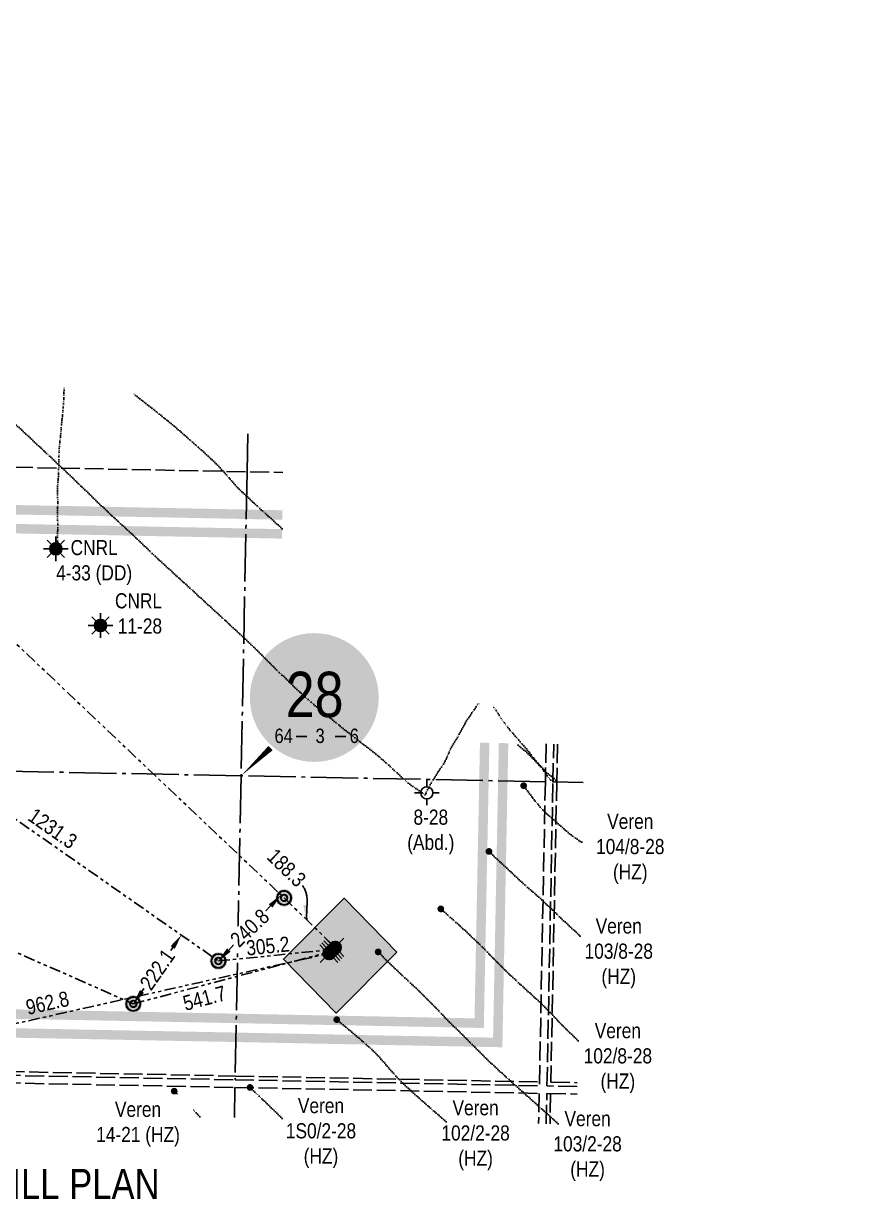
# Model space of a CAD drawing. Extents: x 398369 to 421873, y 6032457 to 6050071.
# Drawn here: x 400448 to 402625, y 6039953 to 6043043 of the extents above; entities that cross this region are included whole.
import ezdxf
from ezdxf.enums import TextEntityAlignment as Align

# ---------------------------------------------------------------- set-up
doc = ezdxf.new("R2018")
doc.units = 0
doc.header["$LTSCALE"] = 5
doc.header["$PDSIZE"] = 0.5
for name, pattern in [('foc-DOT', [1, 0.2, -0.8]), ('foc-DRILLPATH', [14.75, 6, -1.75, 1.75, -1.75, 1.75, -1.75]), ('foc-QUARTERLINE', [33, 25, -3, 2, -3]), ('foc-UNSURVEYED', [12.5, 10, -2.5])]:
    doc.linetypes.add(name, pattern=pattern)
doc.layers.get('Defpoints').update_dxf_attribs({"color": 9})
for name, color, linetype in [('10', 1, 'Continuous'), ('9', 3, 'Continuous'), ('ABADATA-DRILL', 8, 'foc-DOT'), ('ABADATA-DRILL-T', 8, 'Continuous'), ('AS-TARGET-GAS-H', 181, 'Continuous'), ('AS-TARGET-OIL-H', 131, 'Continuous'), ('AS-UNDERLAY-H', 141, 'Continuous'), ('DETAIL-HZ-Existing', 8, 'foc-DOT'), ('DETAIL-T', 7, 'Continuous'), ('L-BD', 7, 'Continuous'), ('L-MON', 1, 'Continuous'), ('L-SECLBL', 7, 'Continuous'), ('L-SECQ', 8, 'foc-QUARTERLINE'), ('L-USEC', 7, 'foc-UNSURVEYED'), ('P-PDRILLPATH', 12, 'foc-DRILLPATH'), ('P-PROPOSED', 10, 'Continuous'), ('P-PROPOSED-H', 21, 'Continuous'), ('PROPOSED-SCOPE', 240, 'Continuous')]:
    doc.layers.add(name, color=color, linetype=linetype)
doc.styles.add('20k', font='ARIALN.TTF', dxfattribs={"height": 40})
doc.styles.add('80CG', font='ARIALN.TTF', dxfattribs={"height": 10})
doc.styles.add('80L', font='ARIALN.TTF', dxfattribs={"height": 10})
doc.styles.add('SIMPLEX', font='ARIALN.TTF')
doc.styles.get("Standard").update_dxf_attribs({"font": 'ARIALN.TTF'})
doc.dimstyles.new('Compass 20 000', dxfattribs={"dimscale": 10, "dimtxt": 40, "dimasz": 8, "dimexe": 0.2, "dimexo": 0.0625, "dimgap": 0.5, "dimtad": 0, "dimtih": 1, "dimtoh": 1, "dimdec": 1, "dimzin": 0, "dimdsep": 46, "dimtxsty": '20k', "dimcen": 0.1, "dimse1": 1, "dimse2": 1, "dimclrd": 256, "dimclrt": 256, "dimaunit": 1, "dimadec": 4, "dimazin": 0, "dimtfac": 0.06, "dimtdec": 1, "dimtofl": 0, "dimtmove": 0, "dimatfit": 1, "dimfxl": 0.2, "dimtolj": 1, "dimtzin": 0, "dimlwd": -1, "dimarcsym": 0})
doc.dimstyles.new('Compass 5 000', dxfattribs={"dimscale": 5, "dimtxt": 9, "dimasz": 2, "dimexe": 0.2, "dimexo": 0.0625, "dimgap": 0.5, "dimtad": 0, "dimtih": 1, "dimtoh": 1, "dimzin": 0, "dimdsep": 46, "dimtxsty": '80CG', "dimcen": 0.1, "dimse1": 1, "dimse2": 1, "dimclrd": 256, "dimclrt": 256, "dimaunit": 1, "dimadec": 4, "dimazin": 0, "dimtfac": 0.06, "dimtofl": 0, "dimtmove": 0, "dimatfit": 1, "dimfxl": 0.2, "dimtolj": 1, "dimtzin": 0, "dimlwd": -1, "dimarcsym": 0})

# ---------------------------------------------------------------- blocks, each defined once
blk = doc.blocks.new('L-SECLBL')
at = {"layer": '9', "color": 7}
for p, q in [((-5.08, -27.83), (-12.29, -27.83)), ((20.7, -27.83), (13.5, -27.83))]:
    blk.add_line(p, q, dxfattribs=at)
at = {"layer": '10', "color": 2, "style": 'SIMPLEX'}
blk.add_attdef('SEC', text='', height=30, dxfattribs=at).set_placement((0, 0), align=Align.MIDDLE)
at = {"layer": '10', "color": 5, "style": '80L'}
blk.add_attdef('TWP', text='', height=9.5, dxfattribs=at).set_placement((-14.43, -27.37), align=Align.MIDDLE_RIGHT)
blk.add_attdef('RGE', text='', height=9.5, dxfattribs=at).set_placement((3.62, -27.37), align=Align.MIDDLE_CENTER)
blk.add_attdef('MER', text='', height=9.5, dxfattribs=at).set_placement((23.17, -27.37), align=Align.MIDDLE_LEFT)
blk = doc.blocks.new('GABD')
for p, q in [((0, 0.81), (0, 1.62)), ((-0.81, 0), (-1.62, 0)), ((1.62, 0), (0.81, 0)), ((0, -0.81), (0, -1.62))]:
    blk.add_line(p, q)
blk.add_circle((0, 0), 0.8)
blk = doc.blocks.new('BH_Existing')
at = {"layer": 'DETAIL-HZ-Existing'}
h = blk.add_hatch(color=256, dxfattribs=at)
h.dxf.hatch_style = 1
edge = h.paths.add_edge_path()
edge.add_arc((0, 0), 0.45, 0, 360)
blk = doc.blocks.new('GAS')
h = blk.add_hatch(color=255)
h.dxf.hatch_style = 1
edge = h.paths.add_edge_path()
edge.add_arc((0, 0), 0.9, 0, 360)
for p, q in [((0, 0.81), (0, 1.62)), ((-0.81, 0), (-1.62, 0)), ((-0.57, 0.57), (-1.14, 1.14)), ((0.57, 0.57), (1.14, 1.14)), ((1.62, 0), (0.81, 0)), ((-0.57, -0.57), (-1.14, -1.14)), ((0, -0.81), (0, -1.62)), ((1.14, -1.14), (0.57, -0.57))]:
    blk.add_line(p, q)
blk.add_circle((0, 0), 0.8)
blk = doc.blocks.new('*U80')
at = {"color": 1, "lineweight": 30, "flags": 104}
blk.add_attdef('ENTER_TEXT', text='', height=10, dxfattribs=at).set_placement((-0.35, 0), align=Align.MIDDLE_CENTER)
blk = doc.blocks.new('WC')
at = {"layer": 'L-MON'}
h = blk.add_hatch(color=255, dxfattribs=at)
h.dxf.hatch_style = 1
edge = h.paths.add_edge_path()
edge.add_arc((0, 0), 0.9, 0, 360)
at = {"layer": 'L-MON', "color": 240, "flags": 128}
for points in [[(-0.62, 0.5), (-1.23, 1.12)], [(0.52, 0.61), (1.13, 1.21)], [(-1.18, -1.18), (-0.56, -0.57)], [(1.16, -1.18), (0.56, -0.57)]]:
    blk.add_lwpolyline(points, dxfattribs=at)
at = {"layer": 'L-MON', "color": 240}
for radius in [0.8, 0.373]:
    blk.add_circle((0, 0), radius, dxfattribs=at)
blk = doc.blocks.new('plbh')
at = {"layer": 'L-MON'}
h = blk.add_hatch(color=255, dxfattribs=at)
h.dxf.hatch_style = 1
edge = h.paths.add_edge_path()
edge.add_arc((0, 0), 1.16, 0, 360)
h = blk.add_hatch(color=256, dxfattribs=at)
h.dxf.hatch_style = 1
h.paths.add_polyline_path([(-0.96, 0, 1), (0.96, 0, 1)])
h.paths.add_polyline_path([(0.91, 0, -1), (-0.91, 0, -1)], flags=16)
h.paths.add_polyline_path([(0.45, 0, -1), (-0.45, 0, -1)], flags=0)
h = blk.add_hatch(color=256, dxfattribs=at)
h.dxf.hatch_style = 1
h.paths.add_polyline_path([(-0.45, 0, 1), (0.45, 0, 1)])
h.paths.add_polyline_path([(0.4, 0, -1), (-0.4, 0, -1)], flags=16)
at = {"layer": 'L-MON', "color": 240}
for radius in [0.96, 0.91, 0.45, 0.4]:
    blk.add_circle((0, 0), radius, dxfattribs=at)
blk = doc.blocks.new('*D89')
at = {"layer": 'Defpoints', "color": 0, "transparency": 16777216}
for p in [(400866.1, 6040631.8), (400866.1, 6040631.8), (400738.9, 6040449.8)]:
    blk.add_point(p, dxfattribs=at)
at = {"layer": 'PROPOSED-SCOPE', "transparency": 16777216}
for p, q in [((400843.2, 6040599), (400835.5, 6040587.9)), ((400761.9, 6040482.6), (400769.6, 6040493.7))]:
    blk.add_line(p, q, dxfattribs=at)
for points in [[(400837.8, 6040602.8), (400848.7, 6040595.2), (400866.1, 6040631.8)], [(400756.4, 6040486.4), (400767.3, 6040478.8), (400738.9, 6040449.8)]]:
    blk.add_solid(points, dxfattribs=at)
at = {"layer": 'PROPOSED-SCOPE', "transparency": 16777216, "insert": (400802.5, 6040540.8), "char_height": 40, "attachment_point": 5, "rotation": 55.0639, "style": '20k', "bg_fill": 3, "box_fill_scale": 1.1, "bg_fill_color": 256, "bg_fill_true_color": 13158600, "bg_fill_transparency": 0}
blk.add_mtext('\\A1;222.1', dxfattribs=at)
blk = doc.blocks.new('*D90')
at = {"layer": 'Defpoints', "color": 0, "transparency": 16777216}
for p in [(401129.7, 6040737.9), (401129.7, 6040737.9), (400964.1, 6040563.3)]:
    blk.add_point(p, dxfattribs=at)
at = {"layer": 'PROPOSED-SCOPE', "transparency": 16777216}
for p, q in [((401102.2, 6040708.9), (401088.7, 6040694.7)), ((400991.6, 6040592.3), (401005.1, 6040606.5))]:
    blk.add_line(p, q, dxfattribs=at)
for points in [[(401097.4, 6040713.5), (401107, 6040704.3), (401129.7, 6040737.9)], [(400986.8, 6040596.9), (400996.4, 6040587.7), (400964.1, 6040563.3)]]:
    blk.add_solid(points, dxfattribs=at)
at = {"layer": 'PROPOSED-SCOPE', "transparency": 16777216, "insert": (401046.9, 6040650.6), "char_height": 40, "attachment_point": 5, "rotation": 43.2306, "style": '20k', "bg_fill": 3, "box_fill_scale": 1.1, "bg_fill_color": 256, "bg_fill_true_color": 13158600, "bg_fill_transparency": 0}
blk.add_mtext('\\A1;240.8', dxfattribs=at)

msp = doc.modelspace()

# ---------------------------------------------------------------- hatches: boundary and pattern name
at = {"layer": 'AS-TARGET-GAS-H'}
h = msp.add_hatch(color=256, dxfattribs=at)
h.dxf.hatch_style = 1
h.paths.add_polyline_path([(401132.786, 6041705.547), (400382.462, 6041720.26), (400356.335, 6040411.736), (401665.968, 6040386.056), (401680.756, 6041140.26), (401655.772, 6041140.75), (401641.473, 6040411.53), (400381.818, 6040436.23), (400406.948, 6041694.786), (401132.48, 6041680.559)])
at = {"layer": 'AS-TARGET-OIL-H'}
h = msp.add_hatch(color=256, dxfattribs=at)
h.dxf.hatch_style = 1
h.paths.add_polyline_path([(401133.396, 6041755.523), (400333.491, 6041771.208), (400305.368, 6040362.747), (401714.957, 6040335.107), (401730.725, 6041139.28), (401705.741, 6041139.77), (401690.462, 6040360.582), (400330.852, 6040387.242), (400357.977, 6041745.734), (401133.091, 6041730.535)])
at = {"layer": 'AS-UNDERLAY-H'}
h = msp.add_hatch(color=256, dxfattribs=at)
h.dxf.hatch_style = 1
edge = h.paths.add_edge_path()
edge.add_arc((401217.65, 6041260.224), 170.373, 0, 360)
at = {"layer": 'P-PROPOSED-H'}
h = msp.add_hatch(color=256, dxfattribs=at)
h.dxf.hatch_style = 1
h.paths.add_polyline_path([(401436.247, 6040586.396), (401275.849, 6040425.603), (401135.862, 6040568.482), (401296.261, 6040729.275)])

# ---------------------------------------------------------------- linework, layer by layer
at = {"layer": 'ABADATA-DRILL', "flags": 128}
for points in [[(401654.007, 6041243.528), (401654.007, 6041243.528), (401653.146, 6041243.474), (401652.597, 6041243.545), (401652.388, 6041243.629), (401652.011, 6041243.767), (401651.421, 6041243.778), (401650.846, 6041243.54), (401650.078, 6041243.095), (401649.704, 6041242.912), (401648.728, 6041242.611), (401648.517, 6041242.585), (401648.307, 6041242.579), (401648.118, 6041242.633), (401648.299, 6041242.699), (401648.591, 6041242.754), (401648.901, 6041242.758), (401649.139, 6041242.673), (401649.099, 6041242.144), (401648.951, 6041241.736), (401648.739, 6041241.151), (401648.455, 6041240.416), (401647.588, 6041238.583), (401646.966, 6041237.445), (401644.398, 6041233.494), (401640.82, 6041228.564), (401638.055, 6041224.747), (401636.645, 6041222.714), (401632.361, 6041216.437), (401628.086, 6041210.12), (401623.828, 6041203.672), (401619.681, 6041197.213), (401615.751, 6041190.639), (401612.038, 6041183.91), (401608.623, 6041177.556), (401605.197, 6041171.202), (401601.639, 6041164.691), (401598.284, 6041158.385), (401595.119, 6041152.566), (401591.557, 6041146.895), (401587.427, 6041140.805), (401583.413, 6041134.513), (401579.618, 6041127.696), (401576.099, 6041120.144), (401573.123, 6041112.731), (401570.231, 6041105.526), (401566.88, 6041098.4), (401563.41, 6041091.787), (401560.1, 6041085.701), (401556.229, 6041079.576), (401551.544, 6041072.787), (401546.81, 6041065.468), (401542.323, 6041058.035), (401537.932, 6041050.89), (401533.428, 6041044.117), (401528.886, 6041037.425), (401524.77, 6041030.544), (401521.366, 6041024.29), (401518.818, 6041019.329), (401516.473, 6041014.974), (401514.184, 6041011.018), (401512.533, 6041007.9), (401511.406, 6041005.532), (401510.665, 6041003.956), (401510.265, 6041002.934), (401510.372, 6041002.261), (401511.017, 6041002.029), (401511.822, 6041002.253), (401512.135, 6041002.437), (401512.49, 6041002.66), (401512.924, 6041002.881), (401512.934, 6041002.851), (401512.602, 6041002.778), (401512.252, 6041002.765), (401512.042, 6041002.759), (401511.952, 6041002.751), (401511.923, 6041002.821), (401511.916, 6041002.971), (401511.88, 6041003.152), (401511.814, 6041003.373), (401511.738, 6041003.575), (401511.59, 6041003.678), (401511.322, 6041003.773), (401510.716, 6041004.025), (401509.775, 6041004.484), (401508.577, 6041005.097), (401507.182, 6041005.875), (401505.64, 6041006.815), (401503.942, 6041007.919), (401502.055, 6041009.136), (401500.079, 6041010.385), (401497.956, 6041011.757), (401495.744, 6041013.211), (401493.533, 6041014.704), (401491.341, 6041016.148), (401489.208, 6041017.55), (401486.995, 6041018.964), (401484.663, 6041020.4), (401482.211, 6041021.878), (401479.692, 6041023.468), (401477.077, 6041025.24), (401474.326, 6041027.294), (401471.49, 6041029.57), (401468.518, 6041032.039), (401465.331, 6041034.732), (401461.966, 6041037.569), (401458.345, 6041040.65), (401454.48, 6041043.957), (401450.489, 6041047.506), (401446.265, 6041051.46), (401441.848, 6041055.697), (401437.214, 6041060.129), (401432.36, 6041064.575), (401427.112, 6041069.299), (401421.717, 6041074.186), (401416.038, 6041079.389), (401410.152, 6041084.765), (401403.989, 6041090.277), (401397.737, 6041095.791), (401391.591, 6041101.153), (401385.148, 6041106.67), (401378.633, 6041112.089), (401371.897, 6041117.473), (401364.912, 6041122.891), (401357.7, 6041128.464), (401350.448, 6041134.007), (401343.105, 6041139.532), (401335.723, 6041145.118), (401328.354, 6041150.814), (401320.955, 6041156.58), (401313.627, 6041162.346), (401306.28, 6041168.181), (401299.869, 6041173.248), (401283.565, 6041186.451), (401278.329, 6041190.814), (401271.115, 6041196.787), (401263.811, 6041202.772), (401256.477, 6041208.717), (401248.944, 6041214.786), (401241.619, 6041220.711), (401234.128, 6041226.839), (401226.688, 6041233.036), (401212.216, 6041245.273), (401204.888, 6041251.588), (401197.622, 6041257.962), (401190.595, 6041264.271), (401183.461, 6041270.792), (401169.366, 6041283.872), (401162.552, 6041290.397), (401141.99, 6041310.334), (401128.268, 6041323.626), (401121.339, 6041330.334), (401114.43, 6041337.111), (401100.675, 6041350.743), (401093.984, 6041357.366), (401087.304, 6041364.048), (401080.624, 6041370.711), (401073.862, 6041377.295), (401060.251, 6041390.625), (401053.54, 6041397.258), (401039.599, 6041410.604), (401032.683, 6041416.981), (401018.595, 6041429.98), (400997.921, 6041449.29), (400976.673, 6041468.971), (400962.575, 6041481.94), (400955.639, 6041488.338), (400934.306, 6041507.76), (400913.095, 6041527.241), (400891.797, 6041546.903), (400870.483, 6041566.285), (400856.332, 6041579.105), (400849.267, 6041585.535), (400842.352, 6041591.932), (400835.386, 6041598.35), (400828.242, 6041604.852), (400820.648, 6041611.822), (400813.575, 6041618.362), (400806.512, 6041624.882), (400792.466, 6041637.991), (400785.485, 6041644.629), (400778.575, 6041651.316), (400764.756, 6041664.73), (400743.833, 6041684.664), (400736.781, 6041691.214), (400722.614, 6041704.265), (400715.511, 6041710.786), (400708.417, 6041717.286), (400701.293, 6041723.747), (400680.063, 6041743.348), (400666.032, 6041756.636), (400659.05, 6041763.264), (400645.129, 6041776.57), (400638.209, 6041783.267), (400624.379, 6041796.652), (400617.429, 6041803.309), (400596.607, 6041823.312), (400575.877, 6041843.383), (400555.065, 6041863.306), (400533.99, 6041883.133), (400512.943, 6041902.86), (400491.887, 6041922.607), (400470.801, 6041942.385), (400463.81, 6041948.994), (400449.766, 6041962.182), (400435.519, 6041975.225), (400428.405, 6041981.705), (400414.279, 6041994.785), (400407.247, 6042001.355), (400400.153, 6042007.865), (400386.07, 6042021.084), (400379.663, 6042027.391), (400366.733, 6042040.748), (400346.749, 6042061.634), (400326.539, 6042082.235), (400319.783, 6042089.079), (400306.278, 6042102.757), (400285.701, 6042122.945), (400264.665, 6042142.702), (400243.258, 6042162.406), (400222.058, 6042181.986), (400200.889, 6042201.595), (400186.724, 6042214.716), (400179.681, 6042221.245), (400158.44, 6042240.766), (400137.291, 6042260.405), (400130.341, 6042267.063), (400116.541, 6042280.427), (400095.555, 6042300.223), (400074.366, 6042319.832), (400067.334, 6042326.422), (400060.333, 6042333.06), (400053.343, 6042339.719), (400032.217, 6042359.488), (400010.767, 6042379.053), (399996.497, 6042391.945), (399989.393, 6042398.416), (399975.41, 6042411.643), (399968.47, 6042418.321), (399947.556, 6042438.225), (399926.705, 6042458.238), (399912.886, 6042471.622), (399905.934, 6042478.24), (399898.862, 6042484.81), (399884.674, 6042497.791), (399863.476, 6042517.431), (399842.601, 6042537.285), (399821.578, 6042557.172), (399798.809, 6042578.343), (399784.736, 6042591.542), (399777.716, 6042598.251), (399770.737, 6042604.999), (399756.979, 6042618.462), (399746.835, 6042628.573), (399736.567, 6042638.927), (399715.817, 6042658.988), (399694.67, 6042678.717), (399687.648, 6042685.306), (399673.665, 6042698.553), (399652.488, 6042718.233), (399630.965, 6042737.659), (399609.652, 6042757.072), (399595.474, 6042770.033), (399588.29, 6042776.525), (399566.715, 6042795.852), (399552.434, 6042808.655), (399538.175, 6042821.578), (399531.111, 6042828.068), (399517.128, 6042841.265), (399510.177, 6042847.932), (399503.166, 6042854.551), (399496.154, 6042861.16), (399489.222, 6042867.758), (399482.231, 6042874.376), (399475.29, 6042880.994), (399461.431, 6042894.469), (399440.904, 6042914.686), (399420.226, 6042934.815), (399399.405, 6042954.858), (399378.756, 6042974.938), (399358.118, 6042995.107), (399344.247, 6043008.432), (399337.255, 6043015.05), (399321.523, 6043029.842), (399306.897, 6043043.462)], [(400534.16, 6041653.665), (400534.16, 6041653.665), (400534.17, 6041653.675), (400534.827, 6041653.492), (400535.45, 6041652.169), (400536.039, 6041650.597), (400537.608, 6041649.986), (400537.767, 6041649.953), (400537.918, 6041650.01), (400537.994, 6041650.308), (400537.987, 6041650.949), (400537.996, 6041651.919), (400538.091, 6041653.157), (400538.299, 6041654.583), (400538.539, 6041656.109), (400538.742, 6041657.735), (400538.898, 6041659.542), (400538.988, 6041661.581), (400539.042, 6041663.79), (400539.108, 6041666.089), (400539.096, 6041668.49), (400539.007, 6041671.072), (400538.862, 6041673.816), (400538.679, 6041676.7), (400538.527, 6041679.644), (400538.419, 6041682.726), (400538.423, 6041685.977), (400538.551, 6041689.395), (400538.662, 6041692.924), (400538.772, 6041696.452), (400538.934, 6041700.09), (400539.251, 6041707.475), (400539.387, 6041714.834), (400539.334, 6041721.706), (400539.197, 6041724.879), (400538.988, 6041727.924), (400538.76, 6041731.079), (400538.627, 6041734.442), (400538.627, 6041737.933), (400538.626, 6041741.404), (400538.573, 6041744.776), (400538.47, 6041748.158), (400538.369, 6041751.641), (400538.4, 6041755.201), (400538.522, 6041758.839), (400538.766, 6041762.565), (400539.071, 6041766.32), (400539.334, 6041769.965), (400539.454, 6041773.524), (400539.404, 6041777.045), (400539.295, 6041780.618), (400539.166, 6041784.172), (400538.966, 6041787.676), (400538.712, 6041791.002), (400538.478, 6041794.337), (400538.377, 6041797.8), (400538.397, 6041801.33), (400538.414, 6041803.68), (400538.423, 6041807.161), (400538.451, 6041810.561), (400538.499, 6041813.971), (400538.637, 6041817.399), (400538.846, 6041820.895), (400539.126, 6041824.4), (400539.467, 6041827.964), (400539.827, 6041831.508), (400540.166, 6041834.972), (400540.465, 6041838.427), (400540.712, 6041841.812), (400540.84, 6041845.2), (400540.877, 6041848.59), (400540.925, 6041851.98), (400541.094, 6041855.447), (400541.293, 6041858.954), (400541.503, 6041862.471), (400541.732, 6041865.907), (400541.959, 6041869.303), (400542.196, 6041872.669), (400542.373, 6041876.036), (400542.442, 6041879.495), (400542.446, 6041883.186), (400542.442, 6041887.017), (400542.402, 6041890.548), (400542.349, 6041893.92), (400542.335, 6041897.221), (400542.351, 6041900.551), (400542.467, 6041903.89), (400542.695, 6041907.276), (400542.921, 6041910.612), (400543.08, 6041914.069), (400543.22, 6041917.607), (400543.404, 6041921.304), (400543.681, 6041925.18), (400544.009, 6041929.104), (400544.358, 6041933.058), (400544.684, 6041936.872), (400545.058, 6041940.615), (400545.535, 6041944.457), (400546.062, 6041948.347), (400546.582, 6041952.377), (400547.034, 6041956.469), (400547.436, 6041960.582), (400547.755, 6041964.556), (400547.989, 6041968.313), (400548.252, 6041971.988), (400548.626, 6041975.681), (400549.029, 6041979.364), (400549.361, 6041982.948), (400549.628, 6041986.324), (400549.882, 6041989.559), (400550.227, 6041992.833), (400550.644, 6041996.165), (400551.083, 6041999.647), (400551.532, 6042003.109), (400551.952, 6042006.651), (400552.303, 6042010.175), (400552.59, 6042013.57), (400552.83, 6042017.076), (400553.048, 6042020.492), (400553.303, 6042023.778), (400553.579, 6042027.073), (400553.856, 6042030.458), (400554.084, 6042033.854), (400554.273, 6042037.351), (400554.462, 6042040.778), (400554.659, 6042044.155), (400554.866, 6042047.531), (400555.106, 6042051.067), (400555.309, 6042054.744), (400555.436, 6042058.592), (400555.511, 6042062.362), (400555.572, 6042065.931), (400555.648, 6042069.26), (400555.804, 6042072.568), (400556.042, 6042076.004), (400556.272, 6042079.52), (400556.482, 6042083.026), (400556.483, 6042083.046)], [(401132.798, 6041706.539), (401126.655, 6041712.167), (401112.528, 6041725.147), (401098.349, 6041738.038), (401084.058, 6041750.821), (401069.86, 6041763.802), (401055.786, 6041776.931), (401041.751, 6041790.019), (401027.696, 6041803.087), (401013.898, 6041816.571), (401000.987, 6041830.867), (400988.516, 6041845.705), (400975.796, 6041860.047), (400962.484, 6041873.811), (400948.748, 6041887.313), (400934.893, 6041900.428), (400920.629, 6041913.55), (400906.297, 6041926.314), (400891.863, 6041938.97), (400877.352, 6041951.757), (400862.878, 6041964.374), (400848.242, 6041976.943), (400833.532, 6041989.265), (400818.555, 6042001.231), (400803.448, 6042013.2), (400788.45, 6042025.126), (400773.28, 6042036.966), (400758.071, 6042048.867), (400743.203, 6042060.792), (400739.462, 6042063.884)], [(401654.007, 6041243.528), (401654.007, 6041243.528), (401653.146, 6041243.474), (401652.597, 6041243.545), (401652.388, 6041243.629), (401652.011, 6041243.767), (401651.421, 6041243.778), (401650.846, 6041243.54), (401650.078, 6041243.095), (401649.704, 6041242.912), (401648.728, 6041242.611), (401648.517, 6041242.585), (401648.307, 6041242.579), (401648.118, 6041242.633), (401648.299, 6041242.699), (401648.591, 6041242.754), (401648.901, 6041242.758), (401649.139, 6041242.673), (401649.099, 6041242.144), (401648.951, 6041241.736), (401648.739, 6041241.151), (401648.455, 6041240.416), (401647.588, 6041238.583), (401646.966, 6041237.445), (401644.398, 6041233.494), (401640.82, 6041228.564), (401638.055, 6041224.747), (401636.645, 6041222.714), (401632.361, 6041216.437), (401628.086, 6041210.12), (401623.828, 6041203.672), (401619.681, 6041197.213), (401615.751, 6041190.639), (401612.038, 6041183.91), (401608.623, 6041177.556), (401605.197, 6041171.202), (401601.639, 6041164.691), (401598.284, 6041158.385), (401595.119, 6041152.566), (401591.557, 6041146.895), (401587.427, 6041140.805), (401583.413, 6041134.513), (401579.618, 6041127.696), (401576.099, 6041120.144), (401573.123, 6041112.731), (401570.231, 6041105.526), (401566.88, 6041098.4), (401563.41, 6041091.787), (401560.1, 6041085.701), (401556.229, 6041079.576), (401551.544, 6041072.787), (401546.81, 6041065.468), (401542.323, 6041058.035), (401537.932, 6041050.89), (401533.428, 6041044.117), (401528.886, 6041037.425), (401524.77, 6041030.544), (401521.366, 6041024.29), (401518.818, 6041019.329), (401516.473, 6041014.974), (401514.184, 6041011.018), (401512.533, 6041007.9), (401511.406, 6041005.532), (401510.665, 6041003.956), (401510.265, 6041002.934), (401510.372, 6041002.261), (401511.017, 6041002.029), (401511.822, 6041002.253), (401512.135, 6041002.437), (401512.49, 6041002.66), (401512.924, 6041002.881), (401512.934, 6041002.851), (401512.602, 6041002.778), (401512.252, 6041002.765), (401512.042, 6041002.759), (401511.952, 6041002.751), (401511.923, 6041002.821), (401511.916, 6041002.971), (401511.88, 6041003.152), (401511.814, 6041003.373), (401511.758, 6041003.574), (401511.654, 6041003.887), (401511.578, 6041004.098), (401511.522, 6041004.309), (401511.568, 6041004.598), (401511.786, 6041005.024), (401512.114, 6041005.398), (401512.488, 6041005.591), (401512.841, 6041005.744), (401513.223, 6041005.876), (401513.597, 6041006.039), (401513.901, 6041006.243), (401514.115, 6041006.479), (401514.22, 6041006.727), (401514.275, 6041006.976), (401514.45, 6041007.212), (401514.714, 6041007.427), (401514.875, 6041007.494), (401515.026, 6041007.531), (401515.086, 6041007.53), (401515.256, 6041007.527)], [(401691.715, 6041233.662), (401691.715, 6041233.662), (401691.715, 6041233.662), (401691.913, 6041233.588), (401692.112, 6041233.514), (401692.142, 6041233.504), (401692.537, 6041233.236), (401693.107, 6041232.725), (401693.852, 6041231.97), (401694.614, 6041231.045), (401694.633, 6041231.015), (401695.462, 6041229.928), (401696.339, 6041228.761), (401697.206, 6041227.573), (401698.053, 6041226.387), (401698.911, 6041225.24), (401699.759, 6041224.123), (401700.605, 6041222.926), (401701.481, 6041221.678), (401702.773, 6041219.733), (401703.625, 6041218.326), (401704.527, 6041216.868), (401705.369, 6041215.451), (401706.181, 6041213.995), (401706.973, 6041212.549), (401707.745, 6041211.153), (401708.518, 6041209.778), (401709.262, 6041208.403), (401710.015, 6041207.048), (401710.81, 6041205.782), (401711.627, 6041204.606), (401712.425, 6041203.44), (401713.462, 6041201.759), (401714.229, 6041200.584), (401714.599, 6041200.097), (401715.82, 6041198.602), (401715.986, 6041198.409), (401717.377, 6041196.881), (401719.13, 6041194.997), (401721.337, 6041192.273), (401723.881, 6041188.922), (401723.969, 6041188.811), (401726.759, 6041185.205), (401729.45, 6041181.681), (401731.994, 6041178.281), (401734.43, 6041175.032), (401736.771, 6041172.006), (401739.354, 6041169.055), (401742.106, 6041166.11), (401744.769, 6041163.187), (401747.528, 6041160.052), (401750.395, 6041156.806), (401753.233, 6041153.649), (401755.933, 6041150.556), (401758.454, 6041147.566), (401760.79, 6041144.779), (401763.009, 6041142.175), (401765.396, 6041139.458), (401767.891, 6041136.628), (401770.249, 6041133.951), (401772.726, 6041131.222), (401775.172, 6041128.484), (401777.462, 6041125.888), (401779.629, 6041123.195), (401781.647, 6041120.525), (401783.588, 6041117.996), (401785.569, 6041115.477), (401787.642, 6041113.066), (401789.801, 6041110.463), (401791.993, 6041107.529), (401794.295, 6041104.554), (401796.707, 6041101.566), (401799.216, 6041098.446), (401801.802, 6041095.134), (401804.348, 6041091.854), (401806.836, 6041088.704), (401809.365, 6041085.574), (401812.011, 6041082.291), (401814.561, 6041079.201), (401816.938, 6041076.494), (401819.371, 6041073.555), (401821.864, 6041070.166), (401824.069, 6041066.822), (401825.894, 6041063.995), (401827.82, 6041061.227), (401830.146, 6041057.981), (401832.553, 6041054.723), (401833.011, 6041054.124), (401834.816, 6041051.808), (401836.924, 6041049.166), (401838.827, 6041046.758), (401840.477, 6041044.705), (401841.916, 6041043.107), (401843.132, 6041041.863), (401844.288, 6041040.62), (401845.375, 6041039.468), (401846.27, 6041038.69), (401847.02, 6041038.166), (401847.654, 6041037.873), (401848.055, 6041037.925), (401848.28, 6041038.151), (401848.514, 6041038.356), (401848.738, 6041038.572), (401848.973, 6041038.818), (401849.269, 6041039.102), (401849.646, 6041039.464), (401850.044, 6041039.867), (401850.4, 6041040.2), (401850.534, 6041040.387), (401850.577, 6041040.516), (401850.83, 6041040.691), (401851.204, 6041040.874), (401851.597, 6041041.036), (401851.969, 6041041.149), (401852.301, 6041041.233), (401852.571, 6041041.247), (401852.726, 6041040.974), (401852.848, 6041040.582), (401852.993, 6041040.339), (401853.22, 6041040.164), (401853.458, 6041040.07), (401853.667, 6041040.026), (401853.967, 6041040), (401854.297, 6041039.983), (401854.627, 6041039.987), (401854.948, 6041040.05), (401855.331, 6041040.203), (401855.784, 6041040.354), (401856.228, 6041040.525), (401856.661, 6041040.677), (401857.044, 6041040.829), (401857.085, 6041040.879), (401856.925, 6041041.402), (401855.763, 6041042.815), (401853.593, 6041044.908), (401850.701, 6041047.365), (401847.064, 6041050.077), (401842.976, 6041052.758), (401838.732, 6041055.672), (401834.823, 6041058.779), (401830.827, 6041062.578), (401826.228, 6041067.79), (401821.281, 6041073.568), (401815.485, 6041079.423), (401808.369, 6041086.304), (401800.035, 6041094.799), (401795.438, 6041099.6), (401790.556, 6041104.597), (401788.505, 6041106.638), (401785.531, 6041109.507), (401780.157, 6041114.433), (401774.502, 6041119.295), (401768.735, 6041124.069), (401762.957, 6041128.804), (401757.308, 6041133.495), (401751.807, 6041138.064), (401750.797, 6041138.887)], [(401925.54, 6040877.311), (401920.249, 6040880.219), (401904.161, 6040890.889), (401889.028, 6040902.822), (401874.41, 6040915.525), (401860.307, 6040928.488), (401845.778, 6040941.149), (401831.238, 6040953.751), (401817.697, 6040967.343), (401805.075, 6040981.938), (401793.287, 6040997.207), (401784.339, 6041009.361), (401771.266, 6041027.036)], [(401920.664, 6040628.618), (401918.132, 6040631.073), (401904.439, 6040644.559), (401890.478, 6040657.65), (401876.286, 6040670.675), (401862.318, 6040683.865), (401848.51, 6040697.073), (401834.734, 6040710.43), (401820.797, 6040723.68), (401806.491, 6040736.497), (401791.95, 6040749.059), (401777.471, 6040761.71), (401763.225, 6040774.516), (401749.154, 6040787.568), (401735.119, 6040800.97), (401721.14, 6040814.111), (401706.997, 6040827.085), (401694.756, 6040838.563), (401679.603, 6040853.086)], [(401915.244, 6040352.201), (401904.799, 6040362.479), (401891.137, 6040376.004), (401877.425, 6040389.55), (401863.927, 6040403.251), (401850.652, 6040417.139), (401837.293, 6040430.858), (401823.763, 6040444.471), (401810.049, 6040457.896), (401795.967, 6040470.909), (401781.791, 6040483.714), (401767.607, 6040496.619), (401753.444, 6040509.593), (401739.453, 6040522.675), (401725.586, 6040535.963), (401711.934, 6040549.478), (401698.424, 6040563.12), (401684.915, 6040576.782), (401671.495, 6040590.442), (401657.953, 6040603.945), (401644.258, 6040617.341), (401630.381, 6040630.61), (401616.361, 6040643.731), (401602.218, 6040656.695), (401587.952, 6040669.472), (401573.593, 6040682.13), (401567.947, 6040687.089), (401552.253, 6040701.033)], [(401862.682, 6040132.259), (401856.876, 6040137.807), (401842.773, 6040150.77), (401828.356, 6040163.529), (401814.02, 6040176.347), (401799.735, 6040189.204), (401785.48, 6040202.02), (401771.203, 6040214.826), (401756.897, 6040227.604), (401742.571, 6040240.411), (401728.375, 6040253.246), (401714.251, 6040266.13), (401700.118, 6040279.124), (401686.068, 6040292.236), (401672.19, 6040305.445), (401658.347, 6040318.943), (401644.717, 6040332.538), (401631.197, 6040346.18), (401617.727, 6040359.821), (401604.074, 6040373.326), (401590.372, 6040386.852), (401576.801, 6040400.445), (401563.232, 6040414.128), (401549.815, 6040427.888), (401536.519, 6040441.746), (401523.284, 6040455.653), (401509.726, 6040469.386), (401495.81, 6040482.736), (401481.791, 6040495.887), (401467.771, 6040508.999), (401453.72, 6040522.041), (401439.619, 6040535.135), (401425.729, 6040548.234), (401411.923, 6040561.592), (401401.306, 6040572.237), (401386.612, 6040587.233)], [(401566.835, 6040138.06), (401557.476, 6040145.808), (401542.956, 6040158.419), (401528.485, 6040170.979), (401513.996, 6040183.62), (401499.558, 6040196.309), (401485.199, 6040208.998), (401471.057, 6040221.992), (401457.139, 6040235.221), (401443.487, 6040248.736), (401430.131, 6040262.595), (401417.344, 6040276.893), (401404.904, 6040291.565), (401392.257, 6040305.871), (401379.123, 6040319.836), (401365.337, 6040333.123), (401351, 6040345.89), (401336.449, 6040358.472), (401321.825, 6040370.845), (401307.209, 6040383.158), (401292.532, 6040395.383), (401277.094, 6040408.081)], [(400915.278, 6040150.836), (400911.004, 6040155.313), (400901.055, 6040165.807), (400894.378, 6040172.728), (400887.619, 6040179.58), (400881.593, 6040185.567), (400880.779, 6040186.373), (400870.442, 6040196.445), (400860.084, 6040206.487), (400847.184, 6040219.028)], [(401132.383, 6040146.579), (401129.975, 6040148.929), (401123.116, 6040155.753), (401116.483, 6040162.393), (401109.388, 6040169.451), (401102.468, 6040176.226), (401095.486, 6040182.932), (401088.504, 6040189.639), (401081.482, 6040196.336), (401074.43, 6040202.983), (401067.427, 6040209.66), (401063.539, 6040213.415), (401047.773, 6040228.763)]]:
    msp.add_lwpolyline(points, dxfattribs=at)
at = {"layer": 'L-SECLBL', "color": 5, "flags": 128}
msp.add_lwpolyline([(401024.098, 6041053.16, 0, 15.993, 0), (401101.961, 6041126.437, 0, 0, 0)], format="xyseb", dxfattribs=at)
at = {"layer": 'L-SECQ'}
for p, q in [((401041.988, 6041957.267), (401040.01, 6041857.33)), ((401040.01, 6041857.33), (401024.098, 6041053.16)), ((401024.098, 6041053.16), (400219.492, 6041068.937)), ((401024.098, 6041053.16), (401008.185, 6040248.99)), ((401828.703, 6041037.383), (401024.098, 6041053.16)), ((401928.64, 6041035.424), (401848.807, 6041036.989)), ((401007.787, 6040228.886), (401006.207, 6040149.053))]:
    msp.add_line(p, q, dxfattribs=at)
at = {"layer": 'L-USEC'}
for p, q in [((400235.549, 6041873.105), (401134.617, 6041855.475)), ((401830.663, 6041137.321), (401828.703, 6041037.383)), ((401848.807, 6041036.989), (401850.767, 6041136.927)), ((401860.824, 6041136.729), (401858.864, 6041036.792)), ((401828.703, 6041037.383), (401812.934, 6040233.21)), ((401833.039, 6040232.816), (401848.807, 6041036.989)), ((401858.864, 6041036.792), (401843.293, 6040242.676)), ((400203.428, 6040264.77), (401008.185, 6040248.99)), ((400213.693, 6040274.63), (401008.384, 6040259.047)), ((400203.034, 6040244.666), (401007.787, 6040228.886)), ((401008.185, 6040248.99), (401812.934, 6040233.21)), ((401008.384, 6040259.047), (401813.132, 6040243.267)), ((401912.872, 6040231.251), (401833.039, 6040232.816)), ((401843.293, 6040242.676), (401913.069, 6040241.308)), ((401007.787, 6040228.886), (401812.54, 6040213.106)), ((401812.54, 6040213.106), (401810.975, 6040133.273)), ((401831.079, 6040132.879), (401832.645, 6040212.712)), ((401832.645, 6040212.712), (401912.478, 6040211.146)), ((401842.701, 6040212.515), (401841.136, 6040132.681))]:
    msp.add_line(p, q, dxfattribs=at)
at = {"layer": 'P-PDRILLPATH'}
for points in [[(398744.33, 6043000.255), (401137.856, 6040730.205), (401272.905, 6040599.145)], [(398737.544, 6042659.56), (399955.421, 6041268.512), (400964.086, 6040563.289), (401267.61, 6040593.837)], [(398730.116, 6042286.108), (399640.647, 6040934.018), (400738.934, 6040449.84), (401262.315, 6040588.529)], [(398975.518, 6041606.091), (399226.927, 6040568.74), (400317.842, 6040373.104), (401257.02, 6040583.221)]]:
    msp.add_lwpolyline(points, dxfattribs=at)
at = {"layer": 'P-PROPOSED'}
msp.add_lwpolyline([(401436.247, 6040586.396), (401275.849, 6040425.603), (401135.862, 6040568.482), (401296.261, 6040729.275)], close=True, dxfattribs=at)

# ---------------------------------------------------------------- block references
at = {"layer": 'ABADATA-DRILL-T'}
for name, p, xscale, yscale, zscale in [('GAS', (400534.17, 6041653.675), 19.99133700000017, 19.99133700000017, 19.99133700000017), ('GAS', (400652.349, 6041450.746), 19.99133700000017, 19.99133700000017, 19.99133700000017), ('GABD', (401515.205, 6041007.931), 19.99133700000017, 19.99133700000017, 19.99133700000017), ('BH_Existing', (401771.266, 6041027.036), 19.99133700000006, 19.99133700000006, 19.99133700000006), ('BH_Existing', (401679.603, 6040853.086), 19.99133700000006, 19.99133700000006, 19.99133700000006), ('BH_Existing', (401552.253, 6040701.033), 19.99133700000006, 19.99133700000006, 19.99133700000006), ('BH_Existing', (401386.612, 6040587.233), 19.99133700000006, 19.99133700000006, 19.99133700000006), ('BH_Existing', (401277.094, 6040408.081), 19.99133700000006, 19.99133700000006, 19.99133700000006), ('BH_Existing', (401047.798, 6040228.787), 19.99133700000017, 19.99133700000017, 19.99133700000017), ('BH_Existing', (400847.191, 6040218.966), 19.99133700000017, 19.99133700000017, 19.99133700000017)]:
    msp.add_blockref(name, p, dxfattribs=dict(at, xscale=xscale, yscale=yscale, zscale=zscale))
at = {"layer": 'L-MON', "xscale": 19.99133700000016, "yscale": 19.99133700000016, "zscale": 19.99133700000016}
for p in [(401137.856, 6040730.205), (400964.086, 6040563.289), (400738.934, 6040449.84)]:
    msp.add_blockref('plbh', p, dxfattribs=at)
at = {"layer": 'L-MON', "color": 2, "xscale": 19.99133700000013, "yscale": 19.99133700000013, "zscale": 19.99133700000013}
for p in [(401257.02, 6040583.221), (401262.315, 6040588.529), (401267.61, 6040593.837), (401272.905, 6040599.145)]:
    msp.add_blockref('WC', p, dxfattribs=at)
at = {"layer": 'L-SECLBL', "color": 5, "xscale": 3.998267400000043, "yscale": 3.998267400000043, "zscale": 3.998267400000043}
msp.add_blockref('L-SECLBL', (401218.541, 6041268.316), dxfattribs=at).add_auto_attribs({'SEC': '28', 'TWP': '64', 'RGE': '3', 'MER': '6'})

# ---------------------------------------------------------------- texts
at = {"layer": 'ABADATA-DRILL-T', "attachment_point": 1, "style": '80L'}
for s, width, insert, char_height in [('\\pxqc;CNRL\\P4-33 (DD)', 204.07598, (400533.443, 6041676.755), 39.9827), ('\\pxqr;CNRL\\P11-28', 10.13132, (400804.94, 6041536.025), 39.9827), ('\\pxqc;8-28\\P(Abd.)', 11.33242, (401520.146, 6040963.775), 39.9827), ('\\pxqc;Veren\\P104/8-28 (HZ)', 70.70709, (402017.913, 6040952.665), 39.98267), ('\\pxqc;Veren\\P103/8-28 (HZ)', 70.70709, (401987.454, 6040675.974), 39.98267), ('\\pxqc;Veren\\P102/8-28 (HZ)', 70.70709, (401985.114, 6040399), 39.98267), ('\\pxqc;Veren\\P1S0/2-28 (HZ)', 213.71467, (401128.5, 6040200.743), 39.98267), ('\\pxqc;Veren\\P102/2-28 (HZ)', 70.70709, (401608.886, 6040195.088), 39.98267), ('\\pxqc;Veren\\P103/2-28 (HZ)', 70.70709, (401905.07, 6040166.299), 39.98267)]:
    msp.add_mtext_dynamic_manual_height_columns(s, width=width, gutter_width=50.022, heights=[0], dxfattribs=dict(at, insert=insert, char_height=char_height))
at = {"layer": 'DETAIL-T', "color": 3, "insert": (399824.371, 6040013.366), "char_height": 79.96535, "width": 996.12818, "attachment_point": 1, "style": '80CG'}
msp.add_mtext('\\pxqc;OVERALL DRILL PLAN\\P{\\H0.7x;SCALE 1:20000}', dxfattribs=at)
at = {"layer": 'L-BD'}
for s, rotation, p in [('1231.3', 325.040106, (400525.952, 6040914.091)), ('188.3', 315.858622, (401144.403, 6040810.035)), ('962.8', 12.610777, (400511.86, 6040452.368))]:
    msp.add_text(s, height=39.9827, rotation=rotation, dxfattribs=at).set_placement(p, align=Align.MIDDLE_CENTER)

# ---------------------------------------------------------------- leaders
at = {"layer": 'L-BD', "path_type": 1}
msp.add_leader([(401197.855, 6040671.978), (401191.404, 6040754.912), (401186.903, 6040762.627)], dimstyle='Compass 5 000', override={"dimasz": 8, "dimgap": 0.5, "dimtad": 0}, dxfattribs=at)

# ---------------------------------------------------------------- next in the draw order: texts
at = {"layer": 'ABADATA-DRILL-T', "insert": (400624.901, 6040190.898), "char_height": 39.98267, "attachment_point": 1, "style": '80L', "bg_fill": 2}
msp.add_mtext_dynamic_manual_height_columns('\\pxqc;Veren\\P14-21 (HZ)', width=253.18857, gutter_width=50.022, heights=[0], dxfattribs=at)

# ---------------------------------------------------------------- next in the draw order: block references
at = {"layer": 'L-BD', "color": 6}
ref = msp.add_blockref('*U80', (398956.216, 6042071.566), dxfattribs=dict(at, xscale=3.998267400000001, yscale=3.998267400000001, zscale=3.998267400000001, rotation=304.1588945799047))
lines = msp.add_mtext('HZ 102 KARR 4-32-64-3', dxfattribs={"layer": '0', "color": 1, "insert": (398956.055, 6042072.264), "char_height": 766.10481, "attachment_point": 1, "rotation": 304.158895})
ref.add_attrib('ENTER_TEXT', '', (398956.055, 6042072.264), dxfattribs={"flags": 26}).embed_mtext(lines)

# ---------------------------------------------------------------- next in the draw order: dimensions: what is measured, and where the dimension line sits
at = {"layer": 'PROPOSED-SCOPE'}
for p1, p2, text, picture, middle, turn in [((400964.086, 6040563.289), (401129.715, 6040737.927), '240.8', '*D90', (401046.9, 6040650.608), 43.230556), ((400738.934, 6040449.84), (400866.135, 6040631.773), '222.1', '*D89', (400802.535, 6040540.807), 55.063889)]:
    dim = msp.add_aligned_dim(p1=p1, p2=p2, distance=0, text=text, dimstyle='Compass 20 000', override={"dimasz": 4, "dimtfill": 1}, dxfattribs=at)
    dim.commit()
    dim.dimension.update_dxf_attribs({"geometry": picture, "text_midpoint": middle, "text_rotation": turn})

# ---------------------------------------------------------------- next in the draw order: texts
at = {"layer": 'L-BD'}
for s, rotation, p in [('305.2', 5.747127, (401094.872, 6040603.034)), ('541.7', 14.841478, (400927.281, 6040465.074))]:
    msp.add_text(s, height=39.9827, rotation=rotation, dxfattribs=at).set_placement(p, align=Align.MIDDLE_CENTER)

doc.saveas('drawing.dxf')
